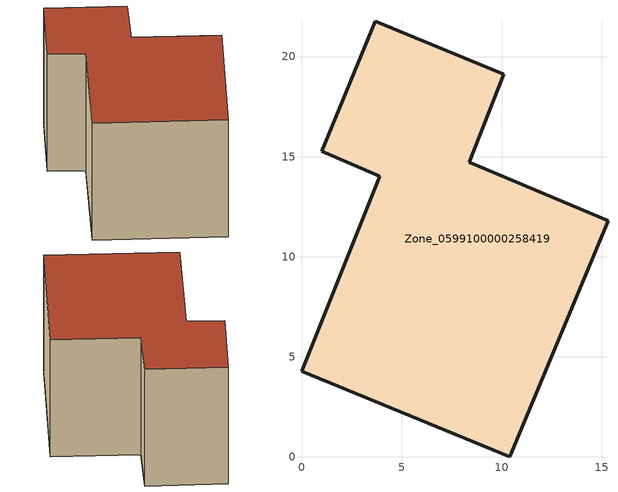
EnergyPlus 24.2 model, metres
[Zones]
Zone_0599100000258419
 floor ground (C_G): 8.37,14.71 15.31,11.8 10.41,0 0,4.29 3.9,14.03 1,15.28 3.68,21.77 10.1,19.12 z0
 wall outside (C_F): 15.31,11.8 8.37,14.71 10.1,19.12 3.68,21.77 1,15.28 3.9,14.03 0,4.29 10.41,0 15.31,11.8 z0:11.56
 roof outside (C_R): 8.37,14.71 10.1,19.12 3.68,21.77 1,15.28 3.9,14.03 0,4.29 10.41,0 15.31,11.8 z11.56
[BUILDING]
Pand.0599100000258419: North Axis=0; Terrain=City; Loads Convergence Tolerance Value=0.04; Temperature Convergence Tolerance Value=0.4; Solar Distribution=FullExterior; Maximum Number of Warmup Days=25; Minimum Number of Warmup Days=1
[Site:Location]
Rotterdam.The.Hague.AP_ZH_NLD Design_Conditions: Latitude=51.96; Longitude=4.45; Time Zone=1; Elevation=-4.5
[SITE:GROUNDTEMPERATURE:BUILDINGSURFACE]
18, 18, 18, 18, 18, 18, 18, 18, 18, 18, 18, 18
[MATERIAL] Thermal Absorptance=0.9; Solar Absorptance=0.7; Visible Absorptance=0.7
Name | Roughness | Thickness | Conductivity | Density | Specific Heat
G.D.1965 | MediumSmooth | 0.15 | 1 | 540 | 1210
F.D.1965 | Rough | 0.3 | 0.857143 | 1920 | 840
R.D.1965 | MediumRough | 0.2 | 0.08 | 1500 | 1000
[CONSTRUCTION]
C_G: G.D.1965
C_F: F.D.1965
C_R: R.D.1965
[ZONE]
Zone_0599100000258419: Type=1; Multiplier=1; Ceiling Height=Autocalculate; Volume=Autocalculate; Floor Area=autocalculate; Part of Total Floor Area=Yes
[ZONEINFILTRATION:DESIGNFLOWRATE]
Infil_Zone_0599100000258419: Zone or ZoneList or Space or SpaceList=Zone_0599100000258419; Schedule=AlwaysOn; Design Flow Rate Calculation Method=Flow/Area; Flow Rate per Floor Area=0.0042; Constant Term Coefficient=1; Temperature Term Coefficient=0; Velocity Term Coefficient=0; Velocity Squared Term Coefficient=0
[HVACTEMPLATE:ZONE:IDEALLOADSAIRSYSTEM]
Zone_0599100000258419: Maximum Heating Supply Air Temperature=50; Minimum Cooling Supply Air Temperature=13; Maximum Heating Supply Air Humidity Ratio=0.0156; Minimum Cooling Supply Air Humidity Ratio=0.0077; Heating Limit=NoLimit; Cooling Limit=NoLimit; Dehumidification Control Type=ConstantSensibleHeatRatio; Cooling Sensible Heat Ratio=0.7; Dehumidification Setpoint=60; Humidification Control Type=None; Humidification Setpoint=30; Outdoor Air Method=None; Outdoor Air Flow Rate per Person=0.00944; Outdoor Air Flow Rate per Zone Floor Area=0; Outdoor Air Flow Rate per Zone=0; Demand Controlled Ventilation Type=None; Outdoor Air Economizer Type=NoEconomizer; Heat Recovery Type=None; Sensible Heat Recovery Effectiveness=0.7; Latent Heat Recovery Effectiveness=0.65
[ZONECONTROL:THERMOSTAT]
ThermostatControl_Zone_0599100000258419: Zone or ZoneList=Zone_0599100000258419; Control Type Schedule=DualSetpointControlType; Control 1=Thermostat_Zone_0599100000258419; Temperature Difference Between Cutout And Setpoint=0
[THERMOSTATSETPOINT:DUALSETPOINT]
Thermostat_Zone_0599100000258419: Heating Setpoint Temperature Schedule=HeatingSetpoint_Zone_0599100000258419; Cooling Setpoint Temperature Schedule=CoolingSetpoint_Zone_0599100000258419
[SCHEDULE:COMPACT]
HeatingSetpoint_Zone_0599100000258419: Through: 12/31, For: AllDays, Until: 24:00, 21
CoolingSetpoint_Zone_0599100000258419: Through: 12/31, For: AllDays, Until: 24:00, 24
DualSetpointControlType: Through: 12/31, For: AllDays, Until: 24:00, 4
AlwaysOn: Through: 12/31, For: AllDays, Until: 24:00, 1
